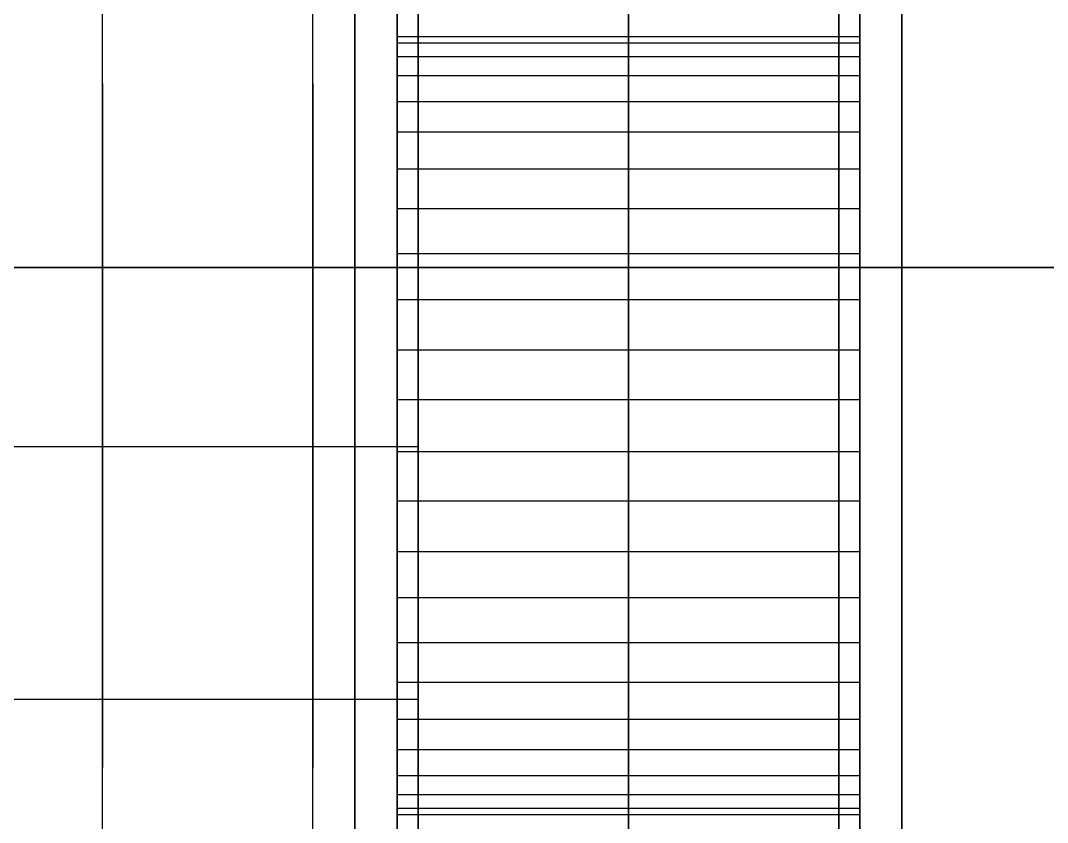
# Model space of a CAD drawing. Header units: millimetres. Extents: x -201 to 3037, y -406 to 3230.
# Drawn here: x 121.1 to 169.92, y 2661.14 to 2699.24 of the extents above; entities that cross this region are included whole.
import ezdxf

# ---------------------------------------------------------------- set-up
doc = ezdxf.new("R2010")
doc.units = ezdxf.units.MM
doc.layers.add('HIDDEN', color=8, linetype='Continuous')
doc.layers.add('VISIBLE', color=7, linetype='Continuous')

msp = doc.modelspace()

# ---------------------------------------------------------------- linework, layer by layer
at = {"layer": 'HIDDEN'}
for points in [[(150, 2775), (150, 2410)], [(125, 2635), (125, 2725)], [(135, 2635), (135, 2725)], [(150, 2635), (150, 2725)], [(150, 2635), (150, 2725)], [(125, 2687.5), (125, 2712.5)], [(135, 2687.5), (135, 2712.5)], [(140, 2687.5), (140, 2689.357), (140, 2691.141), (140, 2692.839), (140, 2694.437), (140, 2695.923), (140, 2697.286), (140, 2698.514), (140, 2699.598), (140, 2700.531), (140, 2701.304), (140, 2701.911), (140, 2702.348), (140, 2702.612), (140, 2702.7)], [(140, 2702.7), (140, 2702.557), (140, 2702.131), (140, 2701.426), (140, 2700.452), (140, 2699.221), (140, 2697.748), (140, 2696.051), (140, 2694.153), (140, 2692.077), (140, 2689.849), (140, 2687.497), (140, 2685.051), (140, 2682.542), (140, 2680)], [(160, 2680), (160, 2682.542), (160, 2685.051), (160, 2687.497), (160, 2689.849), (160, 2692.077), (160, 2694.153), (160, 2696.051), (160, 2697.748), (160, 2699.221), (160, 2700.452), (160, 2701.426), (160, 2702.131), (160, 2702.557), (160, 2702.7)], [(160, 2702.7), (160, 2702.557), (160, 2702.131), (160, 2701.426), (160, 2700.452), (160, 2699.221), (160, 2697.748), (160, 2696.051), (160, 2694.153), (160, 2692.077), (160, 2689.849), (160, 2687.497), (160, 2685.051), (160, 2682.542), (160, 2680)], [(137, 2680), (137, 2682.463), (137, 2684.895), (137, 2687.266), (137, 2689.545), (137, 2691.705), (137, 2693.717), (137, 2695.556), (137, 2697.2), (137, 2698.628), (137, 2699.821), (137, 2700.765), (137, 2701.448), (137, 2701.862), (137, 2702)], [(137, 2702), (137, 2701.916), (137, 2701.665), (137, 2701.249), (137, 2700.671), (137, 2699.935), (137, 2699.047), (137, 2698.014), (137, 2696.843), (137, 2695.545), (137, 2694.127), (137, 2692.602), (137, 2690.981), (137, 2689.276), (137, 2687.5)], [(139, 2680), (139, 2682.463), (139, 2684.895), (139, 2687.266), (139, 2689.545), (139, 2691.705), (139, 2693.717), (139, 2695.556), (139, 2697.2), (139, 2698.628), (139, 2699.821), (139, 2700.765), (139, 2701.448), (139, 2701.862), (139, 2702)], [(139, 2702), (139, 2701.916), (139, 2701.665), (139, 2701.249), (139, 2700.671), (139, 2699.935), (139, 2699.047), (139, 2698.014), (139, 2696.843), (139, 2695.545), (139, 2694.127), (139, 2692.602), (139, 2690.981), (139, 2689.276), (139, 2687.5)], [(161, 2680), (161, 2682.463), (161, 2684.895), (161, 2687.266), (161, 2689.545), (161, 2691.705), (161, 2693.717), (161, 2695.556), (161, 2697.2), (161, 2698.628), (161, 2699.821), (161, 2700.765), (161, 2701.448), (161, 2701.862), (161, 2702)], [(161, 2702), (161, 2701.448), (161, 2699.821), (161, 2697.2), (161, 2693.717), (161, 2689.545), (161, 2684.895), (161, 2680), (161, 2675.105), (161, 2670.455), (161, 2666.283), (161, 2662.8), (161, 2660.179), (161, 2658.552), (161, 2658)], [(163, 2680), (163, 2682.463), (163, 2684.895), (163, 2687.266), (163, 2689.545), (163, 2691.705), (163, 2693.717), (163, 2695.556), (163, 2697.2), (163, 2698.628), (163, 2699.821), (163, 2700.765), (163, 2701.448), (163, 2701.862), (163, 2702)], [(163, 2702), (163, 2701.448), (163, 2699.821), (163, 2697.2), (163, 2693.717), (163, 2689.545), (163, 2684.895), (163, 2680), (163, 2675.105), (163, 2670.455), (163, 2666.283), (163, 2662.8), (163, 2660.179), (163, 2658.552), (163, 2658)], [(140, 2680), (140, 2682.139), (140, 2684.25), (140, 2686.308), (140, 2688.287), (140, 2690.162), (140, 2691.909), (140, 2693.506), (140, 2694.933), (140, 2696.172), (140, 2697.209), (140, 2698.028), (140, 2698.621), (140, 2698.98), (140, 2699.1)], [(140, 2699.1), (140, 2698.98), (140, 2698.621), (140, 2698.028), (140, 2697.209), (140, 2696.172), (140, 2694.933), (140, 2693.506), (140, 2691.909), (140, 2690.162), (140, 2688.287), (140, 2686.308), (140, 2684.25), (140, 2682.139), (140, 2680)], [(160, 2680), (160, 2682.139), (160, 2684.25), (160, 2686.308), (160, 2688.287), (160, 2690.162), (160, 2691.909), (160, 2693.506), (160, 2694.933), (160, 2696.172), (160, 2697.209), (160, 2698.028), (160, 2698.621), (160, 2698.98), (160, 2699.1)], [(160, 2699.1), (160, 2698.98), (160, 2698.621), (160, 2698.028), (160, 2697.209), (160, 2696.172), (160, 2694.933), (160, 2693.506), (160, 2691.909), (160, 2690.162), (160, 2688.287), (160, 2686.308), (160, 2684.25), (160, 2682.139), (160, 2680)], [(139, 2698.178), (139, 2698.21), (139, 2698.24), (139, 2698.269), (139, 2698.297), (139, 2698.323), (139, 2698.347), (139, 2698.37), (139, 2698.391), (139, 2698.411), (139, 2698.429), (139, 2698.446), (139, 2698.461), (139, 2698.475), (139, 2698.487)], [(139, 2698.487), (139, 2698.377), (139, 2698.271), (139, 2698.169), (139, 2698.074), (139, 2697.985), (139, 2697.904), (139, 2697.83), (139, 2697.765), (139, 2697.709), (139, 2697.663), (139, 2697.626), (139, 2697.6), (139, 2697.584), (139, 2697.579)], [(139, 2697.579), (139, 2697.584), (139, 2697.6), (139, 2697.626), (139, 2697.663), (139, 2697.709), (139, 2697.765), (139, 2697.83), (139, 2697.904), (139, 2697.985), (139, 2698.074), (139, 2698.169), (139, 2698.271), (139, 2698.377), (139, 2698.487)], [(139, 2698.487), (139, 2698.475), (139, 2698.461), (139, 2698.446), (139, 2698.429), (139, 2698.411), (139, 2698.391), (139, 2698.37), (139, 2698.347), (139, 2698.323), (139, 2698.297), (139, 2698.269), (139, 2698.24), (139, 2698.21), (139, 2698.178)], [(139, 2698.487), (161, 2698.487)], [(139, 2698.487), (161, 2698.487)], [(161, 2698.178), (161, 2698.21), (161, 2698.24), (161, 2698.269), (161, 2698.297), (161, 2698.323), (161, 2698.347), (161, 2698.37), (161, 2698.391), (161, 2698.411), (161, 2698.429), (161, 2698.446), (161, 2698.461), (161, 2698.475), (161, 2698.487)], [(161, 2698.487), (161, 2698.377), (161, 2698.271), (161, 2698.169), (161, 2698.074), (161, 2697.985), (161, 2697.904), (161, 2697.83), (161, 2697.765), (161, 2697.709), (161, 2697.663), (161, 2697.626), (161, 2697.6), (161, 2697.584), (161, 2697.579)], [(161, 2697.579), (161, 2697.584), (161, 2697.6), (161, 2697.626), (161, 2697.663), (161, 2697.709), (161, 2697.765), (161, 2697.83), (161, 2697.904), (161, 2697.985), (161, 2698.074), (161, 2698.169), (161, 2698.271), (161, 2698.377), (161, 2698.487)], [(161, 2698.487), (161, 2698.475), (161, 2698.461), (161, 2698.446), (161, 2698.429), (161, 2698.411), (161, 2698.391), (161, 2698.37), (161, 2698.347), (161, 2698.323), (161, 2698.297), (161, 2698.269), (161, 2698.24), (161, 2698.21), (161, 2698.178)], [(139, 2698.178), (139, 2698.037), (139, 2697.898), (139, 2697.764), (139, 2697.635), (139, 2697.513), (139, 2697.399), (139, 2697.296), (139, 2697.204), (139, 2697.124), (139, 2697.057), (139, 2697.004), (139, 2696.966), (139, 2696.943), (139, 2696.935)], [(139, 2696.935), (139, 2696.943), (139, 2696.966), (139, 2697.004), (139, 2697.057), (139, 2697.124), (139, 2697.204), (139, 2697.296), (139, 2697.399), (139, 2697.513), (139, 2697.635), (139, 2697.764), (139, 2697.898), (139, 2698.037), (139, 2698.178)], [(139, 2698.178), (161, 2698.178)], [(139, 2698.178), (161, 2698.178)], [(161, 2698.178), (161, 2698.037), (161, 2697.898), (161, 2697.764), (161, 2697.635), (161, 2697.513), (161, 2697.399), (161, 2697.296), (161, 2697.204), (161, 2697.124), (161, 2697.057), (161, 2697.004), (161, 2696.966), (161, 2696.943), (161, 2696.935)], [(161, 2696.935), (161, 2696.943), (161, 2696.966), (161, 2697.004), (161, 2697.057), (161, 2697.124), (161, 2697.204), (161, 2697.296), (161, 2697.399), (161, 2697.513), (161, 2697.635), (161, 2697.764), (161, 2697.898), (161, 2698.037), (161, 2698.178)], [(139, 2696.63), (139, 2696.704), (139, 2696.777), (139, 2696.848), (139, 2696.917), (139, 2696.986), (139, 2697.053), (139, 2697.118), (139, 2697.182), (139, 2697.245), (139, 2697.306), (139, 2697.366), (139, 2697.424), (139, 2697.481), (139, 2697.536)], [(139, 2696.935), (139, 2696.939), (139, 2696.949), (139, 2696.965), (139, 2696.988), (139, 2697.018), (139, 2697.054), (139, 2697.095), (139, 2697.143), (139, 2697.196), (139, 2697.255), (139, 2697.319), (139, 2697.387), (139, 2697.46), (139, 2697.536)], [(139, 2697.536), (139, 2697.46), (139, 2697.387), (139, 2697.319), (139, 2697.255), (139, 2697.196), (139, 2697.143), (139, 2697.095), (139, 2697.054), (139, 2697.018), (139, 2696.988), (139, 2696.965), (139, 2696.949), (139, 2696.939), (139, 2696.935)], [(139, 2697.536), (139, 2697.481), (139, 2697.424), (139, 2697.366), (139, 2697.306), (139, 2697.245), (139, 2697.182), (139, 2697.118), (139, 2697.053), (139, 2696.986), (139, 2696.917), (139, 2696.848), (139, 2696.777), (139, 2696.704), (139, 2696.63)], [(139, 2697.536), (161, 2697.536)], [(139, 2697.536), (161, 2697.536)], [(161, 2696.63), (161, 2696.704), (161, 2696.777), (161, 2696.848), (161, 2696.917), (161, 2696.986), (161, 2697.053), (161, 2697.118), (161, 2697.182), (161, 2697.245), (161, 2697.306), (161, 2697.366), (161, 2697.424), (161, 2697.481), (161, 2697.536)], [(161, 2696.935), (161, 2696.939), (161, 2696.949), (161, 2696.965), (161, 2696.988), (161, 2697.018), (161, 2697.054), (161, 2697.095), (161, 2697.143), (161, 2697.196), (161, 2697.255), (161, 2697.319), (161, 2697.387), (161, 2697.46), (161, 2697.536)], [(161, 2697.536), (161, 2697.46), (161, 2697.387), (161, 2697.319), (161, 2697.255), (161, 2697.196), (161, 2697.143), (161, 2697.095), (161, 2697.054), (161, 2697.018), (161, 2696.988), (161, 2696.965), (161, 2696.949), (161, 2696.939), (161, 2696.935)], [(161, 2697.536), (161, 2697.481), (161, 2697.424), (161, 2697.366), (161, 2697.306), (161, 2697.245), (161, 2697.182), (161, 2697.118), (161, 2697.053), (161, 2696.986), (161, 2696.917), (161, 2696.848), (161, 2696.777), (161, 2696.704), (161, 2696.63)], [(139, 2696.63), (139, 2696.466), (139, 2696.3), (139, 2696.135), (139, 2695.973), (139, 2695.818), (139, 2695.671), (139, 2695.535), (139, 2695.413), (139, 2695.306), (139, 2695.215), (139, 2695.144), (139, 2695.092), (139, 2695.06), (139, 2695.049)], [(139, 2696.349), (139, 2696.37), (139, 2696.39), (139, 2696.41), (139, 2696.43), (139, 2696.45), (139, 2696.47), (139, 2696.491), (139, 2696.511), (139, 2696.531), (139, 2696.551), (139, 2696.571), (139, 2696.59), (139, 2696.61), (139, 2696.63)], [(139, 2696.63), (161, 2696.63)], [(139, 2696.63), (161, 2696.63)], [(161, 2696.63), (161, 2696.466), (161, 2696.3), (161, 2696.135), (161, 2695.973), (161, 2695.818), (161, 2695.671), (161, 2695.535), (161, 2695.413), (161, 2695.306), (161, 2695.215), (161, 2695.144), (161, 2695.092), (161, 2695.06), (161, 2695.049)], [(161, 2696.349), (161, 2696.37), (161, 2696.39), (161, 2696.41), (161, 2696.43), (161, 2696.45), (161, 2696.47), (161, 2696.491), (161, 2696.511), (161, 2696.531), (161, 2696.551), (161, 2696.571), (161, 2696.59), (161, 2696.61), (161, 2696.63)], [(125, 2690), (125, 2690.7), (125, 2691.391), (125, 2692.064), (125, 2692.712), (125, 2693.325), (125, 2693.897), (125, 2694.419), (125, 2694.886), (125, 2695.292), (125, 2695.631), (125, 2695.899), (125, 2696.093), (125, 2696.211), (125, 2696.25)], [(125, 2696.25), (125, 2696.211), (125, 2696.093), (125, 2695.899), (125, 2695.631), (125, 2695.292), (125, 2694.886), (125, 2694.419), (125, 2693.897), (125, 2693.325), (125, 2692.712), (125, 2692.064), (125, 2691.391), (125, 2690.7), (125, 2690)], [(135, 2690), (135, 2690.7), (135, 2691.391), (135, 2692.064), (135, 2692.712), (135, 2693.325), (135, 2693.897), (135, 2694.419), (135, 2694.886), (135, 2695.292), (135, 2695.631), (135, 2695.899), (135, 2696.093), (135, 2696.211), (135, 2696.25)], [(135, 2696.25), (135, 2696.211), (135, 2696.093), (135, 2695.899), (135, 2695.631), (135, 2695.292), (135, 2694.886), (135, 2694.419), (135, 2693.897), (135, 2693.325), (135, 2692.712), (135, 2692.064), (135, 2691.391), (135, 2690.7), (135, 2690)], [(139, 2695.049), (139, 2695.058), (139, 2695.082), (139, 2695.122), (139, 2695.178), (139, 2695.249), (139, 2695.333), (139, 2695.43), (139, 2695.539), (139, 2695.658), (139, 2695.785), (139, 2695.92), (139, 2696.06), (139, 2696.204), (139, 2696.349)], [(161, 2695.049), (161, 2695.058), (161, 2695.082), (161, 2695.122), (161, 2695.178), (161, 2695.249), (161, 2695.333), (161, 2695.43), (161, 2695.539), (161, 2695.658), (161, 2695.785), (161, 2695.92), (161, 2696.06), (161, 2696.204), (161, 2696.349)], [(139, 2693.949), (139, 2694.06), (139, 2694.169), (139, 2694.278), (139, 2694.385), (139, 2694.491), (139, 2694.596), (139, 2694.7), (139, 2694.802), (139, 2694.903), (139, 2695.003), (139, 2695.102), (139, 2695.199), (139, 2695.296), (139, 2695.39)], [(139, 2695.049), (139, 2695.051), (139, 2695.057), (139, 2695.066), (139, 2695.078), (139, 2695.095), (139, 2695.114), (139, 2695.138), (139, 2695.164), (139, 2695.194), (139, 2695.227), (139, 2695.264), (139, 2695.303), (139, 2695.345), (139, 2695.39)], [(139, 2695.39), (139, 2695.345), (139, 2695.303), (139, 2695.264), (139, 2695.227), (139, 2695.194), (139, 2695.164), (139, 2695.138), (139, 2695.114), (139, 2695.095), (139, 2695.078), (139, 2695.066), (139, 2695.057), (139, 2695.051), (139, 2695.049)], [(139, 2695.39), (139, 2695.296), (139, 2695.199), (139, 2695.102), (139, 2695.003), (139, 2694.903), (139, 2694.802), (139, 2694.7), (139, 2694.596), (139, 2694.491), (139, 2694.385), (139, 2694.278), (139, 2694.169), (139, 2694.06), (139, 2693.949)], [(139, 2695.39), (161, 2695.39)], [(139, 2695.39), (161, 2695.39)], [(161, 2693.949), (161, 2694.06), (161, 2694.169), (161, 2694.278), (161, 2694.385), (161, 2694.491), (161, 2694.596), (161, 2694.7), (161, 2694.802), (161, 2694.903), (161, 2695.003), (161, 2695.102), (161, 2695.199), (161, 2695.296), (161, 2695.39)], [(161, 2695.049), (161, 2695.051), (161, 2695.057), (161, 2695.066), (161, 2695.078), (161, 2695.095), (161, 2695.114), (161, 2695.138), (161, 2695.164), (161, 2695.194), (161, 2695.227), (161, 2695.264), (161, 2695.303), (161, 2695.345), (161, 2695.39)], [(161, 2695.39), (161, 2695.345), (161, 2695.303), (161, 2695.264), (161, 2695.227), (161, 2695.194), (161, 2695.164), (161, 2695.138), (161, 2695.114), (161, 2695.095), (161, 2695.078), (161, 2695.066), (161, 2695.057), (161, 2695.051), (161, 2695.049)], [(161, 2695.39), (161, 2695.296), (161, 2695.199), (161, 2695.102), (161, 2695.003), (161, 2694.903), (161, 2694.802), (161, 2694.7), (161, 2694.596), (161, 2694.491), (161, 2694.385), (161, 2694.278), (161, 2694.169), (161, 2694.06), (161, 2693.949)], [(139, 2693.949), (139, 2693.774), (139, 2693.59), (139, 2693.401), (139, 2693.211), (139, 2693.024), (139, 2692.844), (139, 2692.675), (139, 2692.52), (139, 2692.382), (139, 2692.266), (139, 2692.173), (139, 2692.105), (139, 2692.063), (139, 2692.049)], [(139, 2693.349), (139, 2693.394), (139, 2693.438), (139, 2693.483), (139, 2693.527), (139, 2693.571), (139, 2693.614), (139, 2693.658), (139, 2693.701), (139, 2693.744), (139, 2693.786), (139, 2693.827), (139, 2693.869), (139, 2693.909), (139, 2693.949)], [(139, 2693.949), (161, 2693.949)], [(139, 2693.949), (161, 2693.949)], [(161, 2693.949), (161, 2693.774), (161, 2693.59), (161, 2693.401), (161, 2693.211), (161, 2693.024), (161, 2692.844), (161, 2692.675), (161, 2692.52), (161, 2692.382), (161, 2692.266), (161, 2692.173), (161, 2692.105), (161, 2692.063), (161, 2692.049)], [(161, 2693.349), (161, 2693.394), (161, 2693.438), (161, 2693.483), (161, 2693.527), (161, 2693.571), (161, 2693.614), (161, 2693.658), (161, 2693.701), (161, 2693.744), (161, 2693.786), (161, 2693.827), (161, 2693.869), (161, 2693.909), (161, 2693.949)], [(139, 2692.049), (139, 2692.057), (139, 2692.082), (139, 2692.122), (139, 2692.178), (139, 2692.248), (139, 2692.333), (139, 2692.43), (139, 2692.539), (139, 2692.658), (139, 2692.785), (139, 2692.92), (139, 2693.06), (139, 2693.204), (139, 2693.349)], [(161, 2692.049), (161, 2692.057), (161, 2692.082), (161, 2692.122), (161, 2692.178), (161, 2692.248), (161, 2692.333), (161, 2692.43), (161, 2692.539), (161, 2692.658), (161, 2692.785), (161, 2692.92), (161, 2693.06), (161, 2693.204), (161, 2693.349)], [(139, 2690.317), (139, 2690.457), (139, 2690.597), (139, 2690.735), (139, 2690.872), (139, 2691.009), (139, 2691.145), (139, 2691.279), (139, 2691.413), (139, 2691.546), (139, 2691.678), (139, 2691.809), (139, 2691.939), (139, 2692.068), (139, 2692.196)], [(139, 2692.049), (139, 2692.05), (139, 2692.052), (139, 2692.056), (139, 2692.061), (139, 2692.068), (139, 2692.077), (139, 2692.086), (139, 2692.098), (139, 2692.11), (139, 2692.125), (139, 2692.14), (139, 2692.157), (139, 2692.176), (139, 2692.196)], [(139, 2692.196), (139, 2692.176), (139, 2692.157), (139, 2692.14), (139, 2692.125), (139, 2692.11), (139, 2692.098), (139, 2692.086), (139, 2692.077), (139, 2692.068), (139, 2692.061), (139, 2692.056), (139, 2692.052), (139, 2692.05), (139, 2692.049)], [(139, 2692.196), (139, 2692.068), (139, 2691.939), (139, 2691.809), (139, 2691.678), (139, 2691.546), (139, 2691.413), (139, 2691.279), (139, 2691.145), (139, 2691.009), (139, 2690.872), (139, 2690.735), (139, 2690.597), (139, 2690.457), (139, 2690.317)], [(139, 2692.196), (161, 2692.196)], [(139, 2692.196), (161, 2692.196)], [(161, 2690.317), (161, 2690.457), (161, 2690.597), (161, 2690.735), (161, 2690.872), (161, 2691.009), (161, 2691.145), (161, 2691.279), (161, 2691.413), (161, 2691.546), (161, 2691.678), (161, 2691.809), (161, 2691.939), (161, 2692.068), (161, 2692.196)], [(161, 2692.049), (161, 2692.05), (161, 2692.052), (161, 2692.056), (161, 2692.061), (161, 2692.068), (161, 2692.077), (161, 2692.086), (161, 2692.098), (161, 2692.11), (161, 2692.125), (161, 2692.14), (161, 2692.157), (161, 2692.176), (161, 2692.196)], [(161, 2692.196), (161, 2692.176), (161, 2692.157), (161, 2692.14), (161, 2692.125), (161, 2692.11), (161, 2692.098), (161, 2692.086), (161, 2692.077), (161, 2692.068), (161, 2692.061), (161, 2692.056), (161, 2692.052), (161, 2692.05), (161, 2692.049)], [(161, 2692.196), (161, 2692.068), (161, 2691.939), (161, 2691.809), (161, 2691.678), (161, 2691.546), (161, 2691.413), (161, 2691.279), (161, 2691.145), (161, 2691.009), (161, 2690.872), (161, 2690.735), (161, 2690.597), (161, 2690.457), (161, 2690.317)], [(135, 2680), (135, 2681.232), (135, 2682.448), (135, 2683.633), (135, 2684.773), (135, 2685.852), (135, 2686.858), (135, 2687.778), (135, 2688.6), (135, 2689.314), (135, 2689.911), (135, 2690.383), (135, 2690.724), (135, 2690.931), (135, 2691)], [(135, 2691), (135, 2690.724), (135, 2689.911), (135, 2688.6), (135, 2686.858), (135, 2684.773), (135, 2682.448), (135, 2680), (135, 2677.552), (135, 2675.227), (135, 2673.142), (135, 2671.4), (135, 2670.089), (135, 2669.276), (135, 2669)], [(137, 2680), (137, 2681.232), (137, 2682.448), (137, 2683.633), (137, 2684.773), (137, 2685.852), (137, 2686.858), (137, 2687.778), (137, 2688.6), (137, 2689.314), (137, 2689.911), (137, 2690.383), (137, 2690.724), (137, 2690.931), (137, 2691)], [(137, 2691), (137, 2690.724), (137, 2689.911), (137, 2688.6), (137, 2686.858), (137, 2684.773), (137, 2682.448), (137, 2680), (137, 2677.552), (137, 2675.227), (137, 2673.142), (137, 2671.4), (137, 2670.089), (137, 2669.276), (137, 2669)], [(139, 2690.317), (139, 2690.148), (139, 2689.959), (139, 2689.756), (139, 2689.544), (139, 2689.33), (139, 2689.118), (139, 2688.915), (139, 2688.727), (139, 2688.558), (139, 2688.413), (139, 2688.296), (139, 2688.21), (139, 2688.157), (139, 2688.139)], [(139, 2689.439), (139, 2689.508), (139, 2689.577), (139, 2689.645), (139, 2689.713), (139, 2689.779), (139, 2689.845), (139, 2689.91), (139, 2689.974), (139, 2690.036), (139, 2690.096), (139, 2690.154), (139, 2690.211), (139, 2690.265), (139, 2690.317)], [(139, 2690.317), (161, 2690.317)], [(139, 2690.317), (161, 2690.317)], [(161, 2690.317), (161, 2690.148), (161, 2689.959), (161, 2689.756), (161, 2689.544), (161, 2689.33), (161, 2689.118), (161, 2688.915), (161, 2688.727), (161, 2688.558), (161, 2688.413), (161, 2688.296), (161, 2688.21), (161, 2688.157), (161, 2688.139)], [(161, 2689.439), (161, 2689.508), (161, 2689.577), (161, 2689.645), (161, 2689.713), (161, 2689.779), (161, 2689.845), (161, 2689.91), (161, 2689.974), (161, 2690.036), (161, 2690.096), (161, 2690.154), (161, 2690.211), (161, 2690.265), (161, 2690.317)], [(125, 2690), (125, 2670)], [(125, 2670), (125, 2690)], [(135, 2690), (135, 2670)], [(135, 2670), (135, 2690)], [(139, 2688.139), (139, 2688.147), (139, 2688.172), (139, 2688.212), (139, 2688.268), (139, 2688.339), (139, 2688.423), (139, 2688.52), (139, 2688.629), (139, 2688.748), (139, 2688.875), (139, 2689.01), (139, 2689.15), (139, 2689.294), (139, 2689.439)], [(161, 2688.139), (161, 2688.147), (161, 2688.172), (161, 2688.212), (161, 2688.268), (161, 2688.339), (161, 2688.423), (161, 2688.52), (161, 2688.629), (161, 2688.748), (161, 2688.875), (161, 2689.01), (161, 2689.15), (161, 2689.294), (161, 2689.439)], [(139, 2685.982), (139, 2686.142), (139, 2686.302), (139, 2686.46), (139, 2686.619), (139, 2686.777), (139, 2686.934), (139, 2687.091), (139, 2687.247), (139, 2687.402), (139, 2687.557), (139, 2687.711), (139, 2687.865), (139, 2688.018), (139, 2688.17)], [(139, 2688.139), (139, 2688.139), (139, 2688.14), (139, 2688.141), (139, 2688.142), (139, 2688.143), (139, 2688.145), (139, 2688.147), (139, 2688.149), (139, 2688.152), (139, 2688.155), (139, 2688.158), (139, 2688.162), (139, 2688.166), (139, 2688.17)], [(139, 2688.17), (139, 2688.166), (139, 2688.162), (139, 2688.158), (139, 2688.155), (139, 2688.152), (139, 2688.149), (139, 2688.147), (139, 2688.145), (139, 2688.143), (139, 2688.142), (139, 2688.141), (139, 2688.14), (139, 2688.139), (139, 2688.139)], [(139, 2688.17), (139, 2688.018), (139, 2687.865), (139, 2687.711), (139, 2687.557), (139, 2687.402), (139, 2687.247), (139, 2687.091), (139, 2686.934), (139, 2686.777), (139, 2686.619), (139, 2686.46), (139, 2686.302), (139, 2686.142), (139, 2685.982)], [(139, 2688.17), (161, 2688.17)], [(139, 2688.17), (161, 2688.17)], [(161, 2685.982), (161, 2686.142), (161, 2686.302), (161, 2686.46), (161, 2686.619), (161, 2686.777), (161, 2686.934), (161, 2687.091), (161, 2687.247), (161, 2687.402), (161, 2687.557), (161, 2687.711), (161, 2687.865), (161, 2688.018), (161, 2688.17)], [(161, 2688.139), (161, 2688.139), (161, 2688.14), (161, 2688.141), (161, 2688.142), (161, 2688.143), (161, 2688.145), (161, 2688.147), (161, 2688.149), (161, 2688.152), (161, 2688.155), (161, 2688.158), (161, 2688.162), (161, 2688.166), (161, 2688.17)], [(161, 2688.17), (161, 2688.166), (161, 2688.162), (161, 2688.158), (161, 2688.155), (161, 2688.152), (161, 2688.149), (161, 2688.147), (161, 2688.145), (161, 2688.143), (161, 2688.142), (161, 2688.141), (161, 2688.14), (161, 2688.139), (161, 2688.139)], [(161, 2688.17), (161, 2688.018), (161, 2687.865), (161, 2687.711), (161, 2687.557), (161, 2687.402), (161, 2687.247), (161, 2687.091), (161, 2686.934), (161, 2686.777), (161, 2686.619), (161, 2686.46), (161, 2686.302), (161, 2686.142), (161, 2685.982)], [(1140, 2687.5), (90, 2687.5)], [(90, 2687.5), (1140, 2687.5)], [(1140, 2687.5), (90, 2687.5)], [(150, 2687.5), (430, 2687.5)], [(139, 2685.982), (139, 2685.839), (139, 2685.664), (139, 2685.464), (139, 2685.246), (139, 2685.015), (139, 2684.781), (139, 2684.55), (139, 2684.329), (139, 2684.127), (139, 2683.95), (139, 2683.803), (139, 2683.692), (139, 2683.619), (139, 2683.587)], [(139, 2684.886), (139, 2684.979), (139, 2685.072), (139, 2685.163), (139, 2685.254), (139, 2685.342), (139, 2685.428), (139, 2685.511), (139, 2685.591), (139, 2685.668), (139, 2685.74), (139, 2685.808), (139, 2685.871), (139, 2685.929), (139, 2685.982)], [(139, 2685.982), (161, 2685.982)], [(140, 2685.982), (161, 2685.982)], [(161, 2685.982), (161, 2685.839), (161, 2685.664), (161, 2685.464), (161, 2685.246), (161, 2685.015), (161, 2684.781), (161, 2684.55), (161, 2684.329), (161, 2684.127), (161, 2683.95), (161, 2683.803), (161, 2683.692), (161, 2683.619), (161, 2683.587)], [(161, 2684.886), (161, 2684.979), (161, 2685.072), (161, 2685.163), (161, 2685.254), (161, 2685.342), (161, 2685.428), (161, 2685.511), (161, 2685.591), (161, 2685.668), (161, 2685.74), (161, 2685.808), (161, 2685.871), (161, 2685.929), (161, 2685.982)], [(139, 2683.587), (139, 2683.601), (139, 2683.631), (139, 2683.675), (139, 2683.733), (139, 2683.805), (139, 2683.891), (139, 2683.987), (139, 2684.095), (139, 2684.212), (139, 2684.337), (139, 2684.468), (139, 2684.605), (139, 2684.745), (139, 2684.886)], [(161, 2683.587), (161, 2683.601), (161, 2683.631), (161, 2683.675), (161, 2683.733), (161, 2683.805), (161, 2683.891), (161, 2683.987), (161, 2684.095), (161, 2684.212), (161, 2684.337), (161, 2684.468), (161, 2684.605), (161, 2684.745), (161, 2684.886)], [(135, 2680), (135, 2680.448), (135, 2680.89), (135, 2681.321), (135, 2681.736), (135, 2682.128), (135, 2682.494), (135, 2682.828), (135, 2683.127), (135, 2683.387), (135, 2683.604), (135, 2683.776), (135, 2683.9), (135, 2683.975), (135, 2684)], [(135, 2684), (135, 2683.9), (135, 2683.604), (135, 2683.127), (135, 2682.494), (135, 2681.736), (135, 2680.89), (135, 2680), (135, 2679.11), (135, 2678.264), (135, 2677.506), (135, 2676.873), (135, 2676.396), (135, 2676.1), (135, 2676)], [(135, 2676), (135, 2676.1), (135, 2676.396), (135, 2676.873), (135, 2677.506), (135, 2678.264), (135, 2679.11), (135, 2680), (135, 2680.89), (135, 2681.736), (135, 2682.494), (135, 2683.127), (135, 2683.604), (135, 2683.9), (135, 2684)], [(135, 2684), (135, 2683.975), (135, 2683.9), (135, 2683.776), (135, 2683.604), (135, 2683.387), (135, 2683.127), (135, 2682.828), (135, 2682.494), (135, 2682.128), (135, 2681.736), (135, 2681.321), (135, 2680.89), (135, 2680.448), (135, 2680)], [(137, 2680), (137, 2680.448), (137, 2680.89), (137, 2681.321), (137, 2681.736), (137, 2682.128), (137, 2682.494), (137, 2682.828), (137, 2683.127), (137, 2683.387), (137, 2683.604), (137, 2683.776), (137, 2683.9), (137, 2683.975), (137, 2684)], [(137, 2684), (137, 2683.9), (137, 2683.604), (137, 2683.127), (137, 2682.494), (137, 2681.736), (137, 2680.89), (137, 2680), (137, 2679.11), (137, 2678.264), (137, 2677.506), (137, 2676.873), (137, 2676.396), (137, 2676.1), (137, 2676)], [(139, 2680), (139, 2680.448), (139, 2680.89), (139, 2681.321), (139, 2681.736), (139, 2682.128), (139, 2682.494), (139, 2682.828), (139, 2683.127), (139, 2683.387), (139, 2683.604), (139, 2683.776), (139, 2683.9), (139, 2683.975), (139, 2684)], [(139, 2684), (139, 2683.9), (139, 2683.604), (139, 2683.127), (139, 2682.494), (139, 2681.736), (139, 2680.89), (139, 2680), (139, 2679.11), (139, 2678.264), (139, 2677.506), (139, 2676.873), (139, 2676.396), (139, 2676.1), (139, 2676)], [(161, 2680), (161, 2680.448), (161, 2680.89), (161, 2681.321), (161, 2681.736), (161, 2682.128), (161, 2682.494), (161, 2682.828), (161, 2683.127), (161, 2683.387), (161, 2683.604), (161, 2683.776), (161, 2683.9), (161, 2683.975), (161, 2684)], [(161, 2684), (161, 2683.9), (161, 2683.604), (161, 2683.127), (161, 2682.494), (161, 2681.736), (161, 2680.89), (161, 2680), (161, 2679.11), (161, 2678.264), (161, 2677.506), (161, 2676.873), (161, 2676.396), (161, 2676.1), (161, 2676)], [(163, 2680), (163, 2680.448), (163, 2680.89), (163, 2681.321), (163, 2681.736), (163, 2682.128), (163, 2682.494), (163, 2682.828), (163, 2683.127), (163, 2683.387), (163, 2683.604), (163, 2683.776), (163, 2683.9), (163, 2683.975), (163, 2684)], [(163, 2684), (163, 2683.9), (163, 2683.604), (163, 2683.127), (163, 2682.494), (163, 2681.736), (163, 2680.89), (163, 2680), (163, 2679.11), (163, 2678.264), (163, 2677.506), (163, 2676.873), (163, 2676.396), (163, 2676.1), (163, 2676)], [(163, 2676), (163, 2676.1), (163, 2676.396), (163, 2676.873), (163, 2677.506), (163, 2678.264), (163, 2679.11), (163, 2680), (163, 2680.89), (163, 2681.736), (163, 2682.494), (163, 2683.127), (163, 2683.604), (163, 2683.9), (163, 2684)], [(163, 2684), (163, 2683.975), (163, 2683.9), (163, 2683.776), (163, 2683.604), (163, 2683.387), (163, 2683.127), (163, 2682.828), (163, 2682.494), (163, 2682.128), (163, 2681.736), (163, 2681.321), (163, 2680.89), (163, 2680.448), (163, 2680)], [(139, 2681.24), (139, 2681.408), (139, 2681.577), (139, 2681.746), (139, 2681.914), (139, 2682.082), (139, 2682.251), (139, 2682.418), (139, 2682.586), (139, 2682.754), (139, 2682.921), (139, 2683.088), (139, 2683.255), (139, 2683.421), (139, 2683.587)], [(139, 2683.587), (139, 2683.421), (139, 2683.255), (139, 2683.088), (139, 2682.921), (139, 2682.754), (139, 2682.586), (139, 2682.418), (139, 2682.251), (139, 2682.082), (139, 2681.914), (139, 2681.746), (139, 2681.577), (139, 2681.408), (139, 2681.24)], [(139, 2683.587), (161, 2683.587)], [(140, 2683.587), (161, 2683.587)], [(161, 2681.24), (161, 2681.408), (161, 2681.577), (161, 2681.746), (161, 2681.914), (161, 2682.082), (161, 2682.251), (161, 2682.418), (161, 2682.586), (161, 2682.754), (161, 2682.921), (161, 2683.088), (161, 2683.255), (161, 2683.421), (161, 2683.587)], [(161, 2683.587), (161, 2683.421), (161, 2683.255), (161, 2683.088), (161, 2682.921), (161, 2682.754), (161, 2682.586), (161, 2682.418), (161, 2682.251), (161, 2682.082), (161, 2681.914), (161, 2681.746), (161, 2681.577), (161, 2681.408), (161, 2681.24)], [(139, 2681.24), (161, 2681.24)], [(139, 2681.24), (139, 2681.149), (139, 2681.021), (139, 2680.86), (139, 2680.671), (139, 2680.46), (139, 2680.234), (139, 2680), (139, 2679.766), (139, 2679.54), (139, 2679.329), (139, 2679.14), (139, 2678.979), (139, 2678.851), (139, 2678.76)], [(139, 2680), (139, 2680.117), (139, 2680.234), (139, 2680.348), (139, 2680.46), (139, 2680.567), (139, 2680.671), (139, 2680.768), (139, 2680.86), (139, 2680.944), (139, 2681.021), (139, 2681.09), (139, 2681.149), (139, 2681.199), (139, 2681.24)], [(140, 2681.24), (161, 2681.24)], [(161, 2681.24), (161, 2681.149), (161, 2681.021), (161, 2680.86), (161, 2680.671), (161, 2680.46), (161, 2680.234), (161, 2680), (161, 2679.766), (161, 2679.54), (161, 2679.329), (161, 2679.14), (161, 2678.979), (161, 2678.851), (161, 2678.76)], [(161, 2680), (161, 2680.117), (161, 2680.234), (161, 2680.348), (161, 2680.46), (161, 2680.567), (161, 2680.671), (161, 2680.768), (161, 2680.86), (161, 2680.944), (161, 2681.021), (161, 2681.09), (161, 2681.149), (161, 2681.199), (161, 2681.24)], [(135, 2669), (135, 2669.069), (135, 2669.276), (135, 2669.617), (135, 2670.089), (135, 2670.686), (135, 2671.4), (135, 2672.222), (135, 2673.142), (135, 2674.148), (135, 2675.227), (135, 2676.367), (135, 2677.552), (135, 2678.768), (135, 2680)], [(135, 2676), (135, 2676.025), (135, 2676.1), (135, 2676.224), (135, 2676.396), (135, 2676.613), (135, 2676.873), (135, 2677.172), (135, 2677.506), (135, 2677.872), (135, 2678.264), (135, 2678.679), (135, 2679.11), (135, 2679.552), (135, 2680)], [(135, 2680), (135, 2679.552), (135, 2679.11), (135, 2678.679), (135, 2678.264), (135, 2677.872), (135, 2677.506), (135, 2677.172), (135, 2676.873), (135, 2676.613), (135, 2676.396), (135, 2676.224), (135, 2676.1), (135, 2676.025), (135, 2676)], [(137, 2658), (137, 2658.138), (137, 2658.552), (137, 2659.235), (137, 2660.179), (137, 2661.372), (137, 2662.8), (137, 2664.444), (137, 2666.283), (137, 2668.295), (137, 2670.455), (137, 2672.734), (137, 2675.105), (137, 2677.537), (137, 2680)], [(137, 2669), (137, 2669.069), (137, 2669.276), (137, 2669.617), (137, 2670.089), (137, 2670.686), (137, 2671.4), (137, 2672.222), (137, 2673.142), (137, 2674.148), (137, 2675.227), (137, 2676.367), (137, 2677.552), (137, 2678.768), (137, 2680)], [(137, 2676), (137, 2676.025), (137, 2676.1), (137, 2676.224), (137, 2676.396), (137, 2676.613), (137, 2676.873), (137, 2677.172), (137, 2677.506), (137, 2677.872), (137, 2678.264), (137, 2678.679), (137, 2679.11), (137, 2679.552), (137, 2680)], [(139, 2678.76), (139, 2678.801), (139, 2678.851), (139, 2678.91), (139, 2678.979), (139, 2679.056), (139, 2679.14), (139, 2679.232), (139, 2679.329), (139, 2679.433), (139, 2679.54), (139, 2679.652), (139, 2679.766), (139, 2679.883), (139, 2680)], [(139, 2676), (139, 2676.025), (139, 2676.1), (139, 2676.224), (139, 2676.396), (139, 2676.613), (139, 2676.873), (139, 2677.172), (139, 2677.506), (139, 2677.872), (139, 2678.264), (139, 2678.679), (139, 2679.11), (139, 2679.552), (139, 2680)], [(139, 2658), (139, 2658.138), (139, 2658.552), (139, 2659.235), (139, 2660.179), (139, 2661.372), (139, 2662.8), (139, 2664.444), (139, 2666.283), (139, 2668.295), (139, 2670.455), (139, 2672.734), (139, 2675.105), (139, 2677.537), (139, 2680)], [(140, 2680), (140, 2100)], [(140, 2100), (140, 2680)], [(140, 2680), (140, 2100)], [(160, 2400), (160, 2680)], [(160, 2680), (160, 2100)], [(160, 2100), (160, 2680)], [(160, 2680), (160, 2100)], [(161, 2678.76), (161, 2678.801), (161, 2678.851), (161, 2678.91), (161, 2678.979), (161, 2679.056), (161, 2679.14), (161, 2679.232), (161, 2679.329), (161, 2679.433), (161, 2679.54), (161, 2679.652), (161, 2679.766), (161, 2679.883), (161, 2680)], [(161, 2676), (161, 2676.025), (161, 2676.1), (161, 2676.224), (161, 2676.396), (161, 2676.613), (161, 2676.873), (161, 2677.172), (161, 2677.506), (161, 2677.872), (161, 2678.264), (161, 2678.679), (161, 2679.11), (161, 2679.552), (161, 2680)], [(161, 2658), (161, 2658.138), (161, 2658.552), (161, 2659.235), (161, 2660.179), (161, 2661.372), (161, 2662.8), (161, 2664.444), (161, 2666.283), (161, 2668.295), (161, 2670.455), (161, 2672.734), (161, 2675.105), (161, 2677.537), (161, 2680)], [(163, 2658), (163, 2658.138), (163, 2658.552), (163, 2659.235), (163, 2660.179), (163, 2661.372), (163, 2662.8), (163, 2664.444), (163, 2666.283), (163, 2668.295), (163, 2670.455), (163, 2672.734), (163, 2675.105), (163, 2677.537), (163, 2680)], [(163, 2676), (163, 2676.025), (163, 2676.1), (163, 2676.224), (163, 2676.396), (163, 2676.613), (163, 2676.873), (163, 2677.172), (163, 2677.506), (163, 2677.872), (163, 2678.264), (163, 2678.679), (163, 2679.11), (163, 2679.552), (163, 2680)], [(163, 2680), (163, 2679.552), (163, 2679.11), (163, 2678.679), (163, 2678.264), (163, 2677.872), (163, 2677.506), (163, 2677.172), (163, 2676.873), (163, 2676.613), (163, 2676.396), (163, 2676.224), (163, 2676.1), (163, 2676.025), (163, 2676)], [(10, 2679), (140, 2679)], [(125, 2667), (125, 2679)], [(135, 2667), (135, 2679)], [(137, 2679), (137, 2678.08), (137, 2677.164), (137, 2676.252), (137, 2675.347), (137, 2674.45), (137, 2673.563), (137, 2672.688), (137, 2671.825), (137, 2670.976), (137, 2670.144), (137, 2669.328), (137, 2668.531), (137, 2667.755), (137, 2667)], [(139, 2679), (139, 2678.08), (139, 2677.164), (139, 2676.252), (139, 2675.347), (139, 2674.45), (139, 2673.563), (139, 2672.688), (139, 2671.825), (139, 2670.976), (139, 2670.144), (139, 2669.328), (139, 2668.531), (139, 2667.755), (139, 2667)], [(140, 2679), (140, 2667)], [(140, 2667), (140, 2679)], [(139, 2678.76), (161, 2678.76)], [(139, 2676.413), (139, 2676.579), (139, 2676.745), (139, 2676.912), (139, 2677.079), (139, 2677.246), (139, 2677.414), (139, 2677.582), (139, 2677.749), (139, 2677.918), (139, 2678.086), (139, 2678.254), (139, 2678.423), (139, 2678.592), (139, 2678.76)], [(139, 2678.76), (139, 2678.592), (139, 2678.423), (139, 2678.254), (139, 2678.086), (139, 2677.918), (139, 2677.749), (139, 2677.582), (139, 2677.414), (139, 2677.246), (139, 2677.079), (139, 2676.912), (139, 2676.745), (139, 2676.579), (139, 2676.413)], [(139, 2678.76), (161, 2678.76)], [(161, 2676.413), (161, 2676.579), (161, 2676.745), (161, 2676.912), (161, 2677.079), (161, 2677.246), (161, 2677.414), (161, 2677.582), (161, 2677.749), (161, 2677.918), (161, 2678.086), (161, 2678.254), (161, 2678.423), (161, 2678.592), (161, 2678.76)], [(161, 2678.76), (161, 2678.592), (161, 2678.423), (161, 2678.254), (161, 2678.086), (161, 2677.918), (161, 2677.749), (161, 2677.582), (161, 2677.414), (161, 2677.246), (161, 2677.079), (161, 2676.912), (161, 2676.745), (161, 2676.579), (161, 2676.413)], [(139, 2676.413), (161, 2676.413)], [(139, 2676.413), (139, 2676.381), (139, 2676.308), (139, 2676.197), (139, 2676.05), (139, 2675.873), (139, 2675.671), (139, 2675.45), (139, 2675.219), (139, 2674.985), (139, 2674.754), (139, 2674.536), (139, 2674.336), (139, 2674.161), (139, 2674.018)], [(139, 2675.114), (139, 2675.255), (139, 2675.395), (139, 2675.532), (139, 2675.663), (139, 2675.788), (139, 2675.905), (139, 2676.013), (139, 2676.109), (139, 2676.195), (139, 2676.267), (139, 2676.325), (139, 2676.369), (139, 2676.399), (139, 2676.413)], [(139, 2676.413), (161, 2676.413)], [(161, 2676.413), (161, 2676.381), (161, 2676.308), (161, 2676.197), (161, 2676.05), (161, 2675.873), (161, 2675.671), (161, 2675.45), (161, 2675.219), (161, 2674.985), (161, 2674.754), (161, 2674.536), (161, 2674.336), (161, 2674.161), (161, 2674.018)], [(161, 2675.114), (161, 2675.255), (161, 2675.395), (161, 2675.532), (161, 2675.663), (161, 2675.788), (161, 2675.905), (161, 2676.013), (161, 2676.109), (161, 2676.195), (161, 2676.267), (161, 2676.325), (161, 2676.369), (161, 2676.399), (161, 2676.413)], [(139, 2674.018), (139, 2674.071), (139, 2674.129), (139, 2674.192), (139, 2674.26), (139, 2674.332), (139, 2674.409), (139, 2674.489), (139, 2674.572), (139, 2674.658), (139, 2674.746), (139, 2674.837), (139, 2674.928), (139, 2675.021), (139, 2675.114)], [(161, 2674.018), (161, 2674.071), (161, 2674.129), (161, 2674.192), (161, 2674.26), (161, 2674.332), (161, 2674.409), (161, 2674.489), (161, 2674.572), (161, 2674.658), (161, 2674.746), (161, 2674.837), (161, 2674.928), (161, 2675.021), (161, 2675.114)], [(139, 2671.83), (139, 2671.982), (139, 2672.135), (139, 2672.289), (139, 2672.443), (139, 2672.598), (139, 2672.753), (139, 2672.909), (139, 2673.066), (139, 2673.223), (139, 2673.381), (139, 2673.54), (139, 2673.698), (139, 2673.858), (139, 2674.018)], [(139, 2674.018), (139, 2673.858), (139, 2673.698), (139, 2673.54), (139, 2673.381), (139, 2673.223), (139, 2673.066), (139, 2672.909), (139, 2672.753), (139, 2672.598), (139, 2672.443), (139, 2672.289), (139, 2672.135), (139, 2671.982), (139, 2671.83)], [(139, 2674.018), (161, 2674.018)], [(139, 2674.018), (161, 2674.018)], [(161, 2671.83), (161, 2671.982), (161, 2672.135), (161, 2672.289), (161, 2672.443), (161, 2672.598), (161, 2672.753), (161, 2672.909), (161, 2673.066), (161, 2673.223), (161, 2673.381), (161, 2673.54), (161, 2673.698), (161, 2673.858), (161, 2674.018)], [(161, 2674.018), (161, 2673.858), (161, 2673.698), (161, 2673.54), (161, 2673.381), (161, 2673.223), (161, 2673.066), (161, 2672.909), (161, 2672.753), (161, 2672.598), (161, 2672.443), (161, 2672.289), (161, 2672.135), (161, 2671.982), (161, 2671.83)], [(139, 2671.83), (139, 2671.834), (139, 2671.838), (139, 2671.842), (139, 2671.845), (139, 2671.848), (139, 2671.851), (139, 2671.853), (139, 2671.855), (139, 2671.857), (139, 2671.858), (139, 2671.859), (139, 2671.86), (139, 2671.861), (139, 2671.861)], [(139, 2671.861), (139, 2671.843), (139, 2671.79), (139, 2671.704), (139, 2671.587), (139, 2671.442), (139, 2671.273), (139, 2671.085), (139, 2670.882), (139, 2670.67), (139, 2670.456), (139, 2670.244), (139, 2670.041), (139, 2669.852), (139, 2669.683)], [(139, 2670.561), (139, 2670.706), (139, 2670.85), (139, 2670.99), (139, 2671.125), (139, 2671.252), (139, 2671.371), (139, 2671.48), (139, 2671.577), (139, 2671.661), (139, 2671.732), (139, 2671.788), (139, 2671.828), (139, 2671.853), (139, 2671.861)], [(139, 2671.861), (139, 2671.861), (139, 2671.86), (139, 2671.859), (139, 2671.858), (139, 2671.857), (139, 2671.855), (139, 2671.853), (139, 2671.851), (139, 2671.848), (139, 2671.845), (139, 2671.842), (139, 2671.838), (139, 2671.834), (139, 2671.83)], [(139, 2671.83), (161, 2671.83)], [(139, 2671.83), (161, 2671.83)], [(161, 2671.83), (161, 2671.834), (161, 2671.838), (161, 2671.842), (161, 2671.845), (161, 2671.848), (161, 2671.851), (161, 2671.853), (161, 2671.855), (161, 2671.857), (161, 2671.858), (161, 2671.859), (161, 2671.86), (161, 2671.861), (161, 2671.861)], [(161, 2671.861), (161, 2671.843), (161, 2671.79), (161, 2671.704), (161, 2671.587), (161, 2671.442), (161, 2671.273), (161, 2671.085), (161, 2670.882), (161, 2670.67), (161, 2670.456), (161, 2670.244), (161, 2670.041), (161, 2669.852), (161, 2669.683)], [(161, 2670.561), (161, 2670.706), (161, 2670.85), (161, 2670.99), (161, 2671.125), (161, 2671.252), (161, 2671.371), (161, 2671.48), (161, 2671.577), (161, 2671.661), (161, 2671.732), (161, 2671.788), (161, 2671.828), (161, 2671.853), (161, 2671.861)], [(161, 2671.861), (161, 2671.861), (161, 2671.86), (161, 2671.859), (161, 2671.858), (161, 2671.857), (161, 2671.855), (161, 2671.853), (161, 2671.851), (161, 2671.848), (161, 2671.845), (161, 2671.842), (161, 2671.838), (161, 2671.834), (161, 2671.83)], [(139, 2669.683), (139, 2669.735), (139, 2669.789), (139, 2669.846), (139, 2669.904), (139, 2669.964), (139, 2670.026), (139, 2670.09), (139, 2670.155), (139, 2670.221), (139, 2670.287), (139, 2670.355), (139, 2670.423), (139, 2670.492), (139, 2670.561)], [(161, 2669.683), (161, 2669.735), (161, 2669.789), (161, 2669.846), (161, 2669.904), (161, 2669.964), (161, 2670.026), (161, 2670.09), (161, 2670.155), (161, 2670.221), (161, 2670.287), (161, 2670.355), (161, 2670.423), (161, 2670.492), (161, 2670.561)], [(125, 2670), (125, 2669.3), (125, 2668.609), (125, 2667.936), (125, 2667.288), (125, 2666.675), (125, 2666.103), (125, 2665.581), (125, 2665.114), (125, 2664.708), (125, 2664.369), (125, 2664.101), (125, 2663.907), (125, 2663.789), (125, 2663.75)], [(125, 2663.75), (125, 2663.789), (125, 2663.907), (125, 2664.101), (125, 2664.369), (125, 2664.708), (125, 2665.114), (125, 2665.581), (125, 2666.103), (125, 2666.675), (125, 2667.288), (125, 2667.936), (125, 2668.609), (125, 2669.3), (125, 2670)], [(135, 2670), (135, 2669.3), (135, 2668.609), (135, 2667.936), (135, 2667.288), (135, 2666.675), (135, 2666.103), (135, 2665.581), (135, 2665.114), (135, 2664.708), (135, 2664.369), (135, 2664.101), (135, 2663.907), (135, 2663.789), (135, 2663.75)], [(135, 2663.75), (135, 2663.789), (135, 2663.907), (135, 2664.101), (135, 2664.369), (135, 2664.708), (135, 2665.114), (135, 2665.581), (135, 2666.103), (135, 2666.675), (135, 2667.288), (135, 2667.936), (135, 2668.609), (135, 2669.3), (135, 2670)], [(139, 2667.804), (139, 2667.932), (139, 2668.061), (139, 2668.191), (139, 2668.322), (139, 2668.454), (139, 2668.587), (139, 2668.721), (139, 2668.855), (139, 2668.991), (139, 2669.128), (139, 2669.265), (139, 2669.403), (139, 2669.543), (139, 2669.683)], [(139, 2669.683), (139, 2669.543), (139, 2669.403), (139, 2669.265), (139, 2669.128), (139, 2668.991), (139, 2668.855), (139, 2668.721), (139, 2668.587), (139, 2668.454), (139, 2668.322), (139, 2668.191), (139, 2668.061), (139, 2667.932), (139, 2667.804)], [(139, 2669.683), (161, 2669.683)], [(139, 2669.683), (161, 2669.683)], [(161, 2667.804), (161, 2667.932), (161, 2668.061), (161, 2668.191), (161, 2668.322), (161, 2668.454), (161, 2668.587), (161, 2668.721), (161, 2668.855), (161, 2668.991), (161, 2669.128), (161, 2669.265), (161, 2669.403), (161, 2669.543), (161, 2669.683)], [(161, 2669.683), (161, 2669.543), (161, 2669.403), (161, 2669.265), (161, 2669.128), (161, 2668.991), (161, 2668.855), (161, 2668.721), (161, 2668.587), (161, 2668.454), (161, 2668.322), (161, 2668.191), (161, 2668.061), (161, 2667.932), (161, 2667.804)], [(139, 2667.804), (139, 2667.824), (139, 2667.843), (139, 2667.86), (139, 2667.875), (139, 2667.89), (139, 2667.902), (139, 2667.914), (139, 2667.923), (139, 2667.932), (139, 2667.939), (139, 2667.944), (139, 2667.948), (139, 2667.95), (139, 2667.951)], [(139, 2667.951), (139, 2667.937), (139, 2667.895), (139, 2667.827), (139, 2667.734), (139, 2667.618), (139, 2667.48), (139, 2667.325), (139, 2667.156), (139, 2666.976), (139, 2666.789), (139, 2666.599), (139, 2666.41), (139, 2666.226), (139, 2666.051)], [(139, 2666.651), (139, 2666.796), (139, 2666.94), (139, 2667.08), (139, 2667.215), (139, 2667.342), (139, 2667.461), (139, 2667.57), (139, 2667.667), (139, 2667.752), (139, 2667.822), (139, 2667.878), (139, 2667.918), (139, 2667.943), (139, 2667.951)], [(139, 2667.951), (139, 2667.95), (139, 2667.948), (139, 2667.944), (139, 2667.939), (139, 2667.932), (139, 2667.923), (139, 2667.914), (139, 2667.902), (139, 2667.89), (139, 2667.875), (139, 2667.86), (139, 2667.843), (139, 2667.824), (139, 2667.804)], [(139, 2667.804), (161, 2667.804)], [(139, 2667.804), (161, 2667.804)], [(161, 2667.804), (161, 2667.824), (161, 2667.843), (161, 2667.86), (161, 2667.875), (161, 2667.89), (161, 2667.902), (161, 2667.914), (161, 2667.923), (161, 2667.932), (161, 2667.939), (161, 2667.944), (161, 2667.948), (161, 2667.95), (161, 2667.951)], [(161, 2667.951), (161, 2667.937), (161, 2667.895), (161, 2667.827), (161, 2667.734), (161, 2667.618), (161, 2667.48), (161, 2667.325), (161, 2667.156), (161, 2666.976), (161, 2666.789), (161, 2666.599), (161, 2666.41), (161, 2666.226), (161, 2666.051)], [(161, 2666.651), (161, 2666.796), (161, 2666.94), (161, 2667.08), (161, 2667.215), (161, 2667.342), (161, 2667.461), (161, 2667.57), (161, 2667.667), (161, 2667.752), (161, 2667.822), (161, 2667.878), (161, 2667.918), (161, 2667.943), (161, 2667.951)], [(161, 2667.951), (161, 2667.95), (161, 2667.948), (161, 2667.944), (161, 2667.939), (161, 2667.932), (161, 2667.923), (161, 2667.914), (161, 2667.902), (161, 2667.89), (161, 2667.875), (161, 2667.86), (161, 2667.843), (161, 2667.824), (161, 2667.804)], [(10, 2667), (140, 2667)], [(139, 2666.051), (139, 2666.091), (139, 2666.131), (139, 2666.173), (139, 2666.214), (139, 2666.256), (139, 2666.299), (139, 2666.342), (139, 2666.386), (139, 2666.429), (139, 2666.473), (139, 2666.517), (139, 2666.562), (139, 2666.606), (139, 2666.651)], [(161, 2666.051), (161, 2666.091), (161, 2666.131), (161, 2666.173), (161, 2666.214), (161, 2666.256), (161, 2666.299), (161, 2666.342), (161, 2666.386), (161, 2666.429), (161, 2666.473), (161, 2666.517), (161, 2666.562), (161, 2666.606), (161, 2666.651)], [(139, 2664.61), (139, 2664.704), (139, 2664.801), (139, 2664.898), (139, 2664.997), (139, 2665.097), (139, 2665.198), (139, 2665.3), (139, 2665.404), (139, 2665.509), (139, 2665.615), (139, 2665.722), (139, 2665.831), (139, 2665.94), (139, 2666.051)], [(139, 2666.051), (139, 2665.94), (139, 2665.831), (139, 2665.722), (139, 2665.615), (139, 2665.509), (139, 2665.404), (139, 2665.3), (139, 2665.198), (139, 2665.097), (139, 2664.997), (139, 2664.898), (139, 2664.801), (139, 2664.704), (139, 2664.61)], [(139, 2666.051), (161, 2666.051)], [(140, 2666.051), (161, 2666.051)], [(161, 2664.61), (161, 2664.704), (161, 2664.801), (161, 2664.898), (161, 2664.997), (161, 2665.097), (161, 2665.198), (161, 2665.3), (161, 2665.404), (161, 2665.509), (161, 2665.615), (161, 2665.722), (161, 2665.831), (161, 2665.94), (161, 2666.051)], [(161, 2666.051), (161, 2665.94), (161, 2665.831), (161, 2665.722), (161, 2665.615), (161, 2665.509), (161, 2665.404), (161, 2665.3), (161, 2665.198), (161, 2665.097), (161, 2664.997), (161, 2664.898), (161, 2664.801), (161, 2664.704), (161, 2664.61)], [(139, 2664.61), (139, 2664.655), (139, 2664.697), (139, 2664.736), (139, 2664.773), (139, 2664.806), (139, 2664.836), (139, 2664.862), (139, 2664.886), (139, 2664.905), (139, 2664.922), (139, 2664.934), (139, 2664.943), (139, 2664.949), (139, 2664.951)], [(139, 2664.951), (139, 2664.94), (139, 2664.908), (139, 2664.856), (139, 2664.785), (139, 2664.694), (139, 2664.587), (139, 2664.465), (139, 2664.329), (139, 2664.182), (139, 2664.027), (139, 2663.865), (139, 2663.7), (139, 2663.534), (139, 2663.37)], [(139, 2663.651), (139, 2663.796), (139, 2663.94), (139, 2664.08), (139, 2664.215), (139, 2664.342), (139, 2664.461), (139, 2664.57), (139, 2664.667), (139, 2664.751), (139, 2664.822), (139, 2664.878), (139, 2664.918), (139, 2664.942), (139, 2664.951)], [(139, 2664.951), (139, 2664.949), (139, 2664.943), (139, 2664.934), (139, 2664.922), (139, 2664.905), (139, 2664.886), (139, 2664.862), (139, 2664.836), (139, 2664.806), (139, 2664.773), (139, 2664.736), (139, 2664.697), (139, 2664.655), (139, 2664.61)], [(161, 2664.61), (161, 2664.655), (161, 2664.697), (161, 2664.736), (161, 2664.773), (161, 2664.806), (161, 2664.836), (161, 2664.862), (161, 2664.886), (161, 2664.905), (161, 2664.922), (161, 2664.934), (161, 2664.943), (161, 2664.949), (161, 2664.951)], [(161, 2664.951), (161, 2664.94), (161, 2664.908), (161, 2664.856), (161, 2664.785), (161, 2664.694), (161, 2664.587), (161, 2664.465), (161, 2664.329), (161, 2664.182), (161, 2664.027), (161, 2663.865), (161, 2663.7), (161, 2663.534), (161, 2663.37)], [(161, 2663.651), (161, 2663.796), (161, 2663.94), (161, 2664.08), (161, 2664.215), (161, 2664.342), (161, 2664.461), (161, 2664.57), (161, 2664.667), (161, 2664.751), (161, 2664.822), (161, 2664.878), (161, 2664.918), (161, 2664.942), (161, 2664.951)], [(161, 2664.951), (161, 2664.949), (161, 2664.943), (161, 2664.934), (161, 2664.922), (161, 2664.905), (161, 2664.886), (161, 2664.862), (161, 2664.836), (161, 2664.806), (161, 2664.773), (161, 2664.736), (161, 2664.697), (161, 2664.655), (161, 2664.61)], [(139, 2664.61), (161, 2664.61)], [(140, 2664.61), (161, 2664.61)], [(139, 2663.37), (139, 2663.39), (139, 2663.41), (139, 2663.429), (139, 2663.449), (139, 2663.469), (139, 2663.489), (139, 2663.509), (139, 2663.53), (139, 2663.55), (139, 2663.57), (139, 2663.59), (139, 2663.61), (139, 2663.63), (139, 2663.651)], [(139, 2662.464), (139, 2662.519), (139, 2662.576), (139, 2662.634), (139, 2662.694), (139, 2662.755), (139, 2662.818), (139, 2662.882), (139, 2662.947), (139, 2663.014), (139, 2663.083), (139, 2663.152), (139, 2663.223), (139, 2663.296), (139, 2663.37)], [(139, 2663.37), (139, 2663.296), (139, 2663.223), (139, 2663.152), (139, 2663.083), (139, 2663.014), (139, 2662.947), (139, 2662.882), (139, 2662.818), (139, 2662.755), (139, 2662.694), (139, 2662.634), (139, 2662.576), (139, 2662.519), (139, 2662.464)], [(139, 2663.37), (161, 2663.37)], [(140, 2663.37), (161, 2663.37)], [(161, 2663.37), (161, 2663.39), (161, 2663.41), (161, 2663.429), (161, 2663.449), (161, 2663.469), (161, 2663.489), (161, 2663.509), (161, 2663.53), (161, 2663.55), (161, 2663.57), (161, 2663.59), (161, 2663.61), (161, 2663.63), (161, 2663.651)], [(161, 2662.464), (161, 2662.519), (161, 2662.576), (161, 2662.634), (161, 2662.694), (161, 2662.755), (161, 2662.818), (161, 2662.882), (161, 2662.947), (161, 2663.014), (161, 2663.083), (161, 2663.152), (161, 2663.223), (161, 2663.296), (161, 2663.37)], [(161, 2663.37), (161, 2663.296), (161, 2663.223), (161, 2663.152), (161, 2663.083), (161, 2663.014), (161, 2662.947), (161, 2662.882), (161, 2662.818), (161, 2662.755), (161, 2662.694), (161, 2662.634), (161, 2662.576), (161, 2662.519), (161, 2662.464)], [(139, 2662.464), (139, 2662.54), (139, 2662.613), (139, 2662.681), (139, 2662.745), (139, 2662.804), (139, 2662.857), (139, 2662.905), (139, 2662.946), (139, 2662.982), (139, 2663.012), (139, 2663.035), (139, 2663.051), (139, 2663.061), (139, 2663.065)], [(139, 2663.065), (139, 2663.057), (139, 2663.034), (139, 2662.996), (139, 2662.943), (139, 2662.876), (139, 2662.796), (139, 2662.704), (139, 2662.601), (139, 2662.487), (139, 2662.365), (139, 2662.236), (139, 2662.102), (139, 2661.963), (139, 2661.822)], [(139, 2661.822), (139, 2661.963), (139, 2662.102), (139, 2662.236), (139, 2662.365), (139, 2662.487), (139, 2662.601), (139, 2662.704), (139, 2662.796), (139, 2662.876), (139, 2662.943), (139, 2662.996), (139, 2663.034), (139, 2663.057), (139, 2663.065)], [(139, 2663.065), (139, 2663.061), (139, 2663.051), (139, 2663.035), (139, 2663.012), (139, 2662.982), (139, 2662.946), (139, 2662.905), (139, 2662.857), (139, 2662.804), (139, 2662.745), (139, 2662.681), (139, 2662.613), (139, 2662.54), (139, 2662.464)], [(161, 2662.464), (161, 2662.54), (161, 2662.613), (161, 2662.681), (161, 2662.745), (161, 2662.804), (161, 2662.857), (161, 2662.905), (161, 2662.946), (161, 2662.982), (161, 2663.012), (161, 2663.035), (161, 2663.051), (161, 2663.061), (161, 2663.065)], [(161, 2663.065), (161, 2663.057), (161, 2663.034), (161, 2662.996), (161, 2662.943), (161, 2662.876), (161, 2662.796), (161, 2662.704), (161, 2662.601), (161, 2662.487), (161, 2662.365), (161, 2662.236), (161, 2662.102), (161, 2661.963), (161, 2661.822)], [(161, 2661.822), (161, 2661.963), (161, 2662.102), (161, 2662.236), (161, 2662.365), (161, 2662.487), (161, 2662.601), (161, 2662.704), (161, 2662.796), (161, 2662.876), (161, 2662.943), (161, 2662.996), (161, 2663.034), (161, 2663.057), (161, 2663.065)], [(161, 2663.065), (161, 2663.061), (161, 2663.051), (161, 2663.035), (161, 2663.012), (161, 2662.982), (161, 2662.946), (161, 2662.905), (161, 2662.857), (161, 2662.804), (161, 2662.745), (161, 2662.681), (161, 2662.613), (161, 2662.54), (161, 2662.464)], [(139, 2662.464), (161, 2662.464)], [(139, 2661.513), (139, 2661.623), (139, 2661.729), (139, 2661.831), (139, 2661.926), (139, 2662.015), (139, 2662.096), (139, 2662.17), (139, 2662.235), (139, 2662.291), (139, 2662.337), (139, 2662.374), (139, 2662.4), (139, 2662.416), (139, 2662.421)], [(139, 2662.421), (139, 2662.416), (139, 2662.4), (139, 2662.374), (139, 2662.337), (139, 2662.291), (139, 2662.235), (139, 2662.17), (139, 2662.096), (139, 2662.015), (139, 2661.926), (139, 2661.831), (139, 2661.729), (139, 2661.623), (139, 2661.513)], [(140, 2662.464), (161, 2662.464)], [(161, 2661.513), (161, 2661.623), (161, 2661.729), (161, 2661.831), (161, 2661.926), (161, 2662.015), (161, 2662.096), (161, 2662.17), (161, 2662.235), (161, 2662.291), (161, 2662.337), (161, 2662.374), (161, 2662.4), (161, 2662.416), (161, 2662.421)], [(161, 2662.421), (161, 2662.416), (161, 2662.4), (161, 2662.374), (161, 2662.337), (161, 2662.291), (161, 2662.235), (161, 2662.17), (161, 2662.096), (161, 2662.015), (161, 2661.926), (161, 2661.831), (161, 2661.729), (161, 2661.623), (161, 2661.513)], [(139, 2661.513), (139, 2661.525), (139, 2661.539), (139, 2661.554), (139, 2661.571), (139, 2661.589), (139, 2661.609), (139, 2661.63), (139, 2661.653), (139, 2661.677), (139, 2661.703), (139, 2661.731), (139, 2661.76), (139, 2661.79), (139, 2661.822)], [(139, 2661.822), (139, 2661.79), (139, 2661.76), (139, 2661.731), (139, 2661.703), (139, 2661.677), (139, 2661.653), (139, 2661.63), (139, 2661.609), (139, 2661.589), (139, 2661.571), (139, 2661.554), (139, 2661.539), (139, 2661.525), (139, 2661.513)], [(139, 2661.822), (161, 2661.822)], [(139, 2661.513), (161, 2661.513)], [(140, 2661.822), (161, 2661.822)], [(140, 2661.513), (161, 2661.513)], [(161, 2661.513), (161, 2661.525), (161, 2661.539), (161, 2661.554), (161, 2661.571), (161, 2661.589), (161, 2661.609), (161, 2661.63), (161, 2661.653), (161, 2661.677), (161, 2661.703), (161, 2661.731), (161, 2661.76), (161, 2661.79), (161, 2661.822)], [(161, 2661.822), (161, 2661.79), (161, 2661.76), (161, 2661.731), (161, 2661.703), (161, 2661.677), (161, 2661.653), (161, 2661.63), (161, 2661.609), (161, 2661.589), (161, 2661.571), (161, 2661.554), (161, 2661.539), (161, 2661.525), (161, 2661.513)]]:
    msp.add_lwpolyline(points, dxfattribs=at)
at = {"layer": 'VISIBLE'}
for points in [[(150, 2775), (150, 2410)], [(90, 2687.5), (150, 2687.5)], [(125, 2679), (125, 2687.5)], [(135, 2679), (135, 2687.5)], [(137, 2687.5), (137, 2686.916), (137, 2686.327), (137, 2685.732), (137, 2685.133), (137, 2684.53), (137, 2683.924), (137, 2683.314), (137, 2682.702), (137, 2682.087), (137, 2681.471), (137, 2680.854), (137, 2680.236), (137, 2679.618), (137, 2679)], [(139, 2687.5), (139, 2686.916), (139, 2686.327), (139, 2685.732), (139, 2685.133), (139, 2684.53), (139, 2683.924), (139, 2683.314), (139, 2682.702), (139, 2682.087), (139, 2681.471), (139, 2680.854), (139, 2680.236), (139, 2679.618), (139, 2679)], [(140, 2680), (140, 2680.546), (140, 2681.092), (140, 2681.636), (140, 2682.181), (140, 2682.723), (140, 2683.264), (140, 2683.804), (140, 2684.341), (140, 2684.875), (140, 2685.407), (140, 2685.936), (140, 2686.461), (140, 2686.983), (140, 2687.5)], [(139, 2685.982), (140, 2685.982)], [(139, 2683.587), (140, 2683.587)], [(139, 2681.24), (140, 2681.24)], [(140, 2679), (140, 2680)], [(116.871, 2679), (140, 2679)], [(140, 2679), (140, 2667)], [(120, 2667), (140, 2667)], [(125, 2635), (125, 2667)], [(135, 2635), (135, 2667)], [(137, 2667), (137, 2665.84), (137, 2664.744), (137, 2663.716), (137, 2662.762), (137, 2661.885), (137, 2661.089), (137, 2660.379), (137, 2659.756), (137, 2659.225), (137, 2658.786), (137, 2658.443), (137, 2658.197), (137, 2658.049), (137, 2658)], [(139, 2667), (139, 2665.84), (139, 2664.744), (139, 2663.716), (139, 2662.762), (139, 2661.885), (139, 2661.089), (139, 2660.379), (139, 2659.756), (139, 2659.225), (139, 2658.786), (139, 2658.443), (139, 2658.197), (139, 2658.049), (139, 2658)], [(140, 2630), (140, 2667)], [(139, 2666.051), (140, 2666.051)], [(139, 2664.61), (140, 2664.61)], [(139, 2663.37), (140, 2663.37)], [(139, 2662.464), (140, 2662.464)], [(139, 2661.822), (140, 2661.822)], [(139, 2661.513), (140, 2661.513)]]:
    msp.add_lwpolyline(points, dxfattribs=at)

doc.saveas('drawing.dxf')
